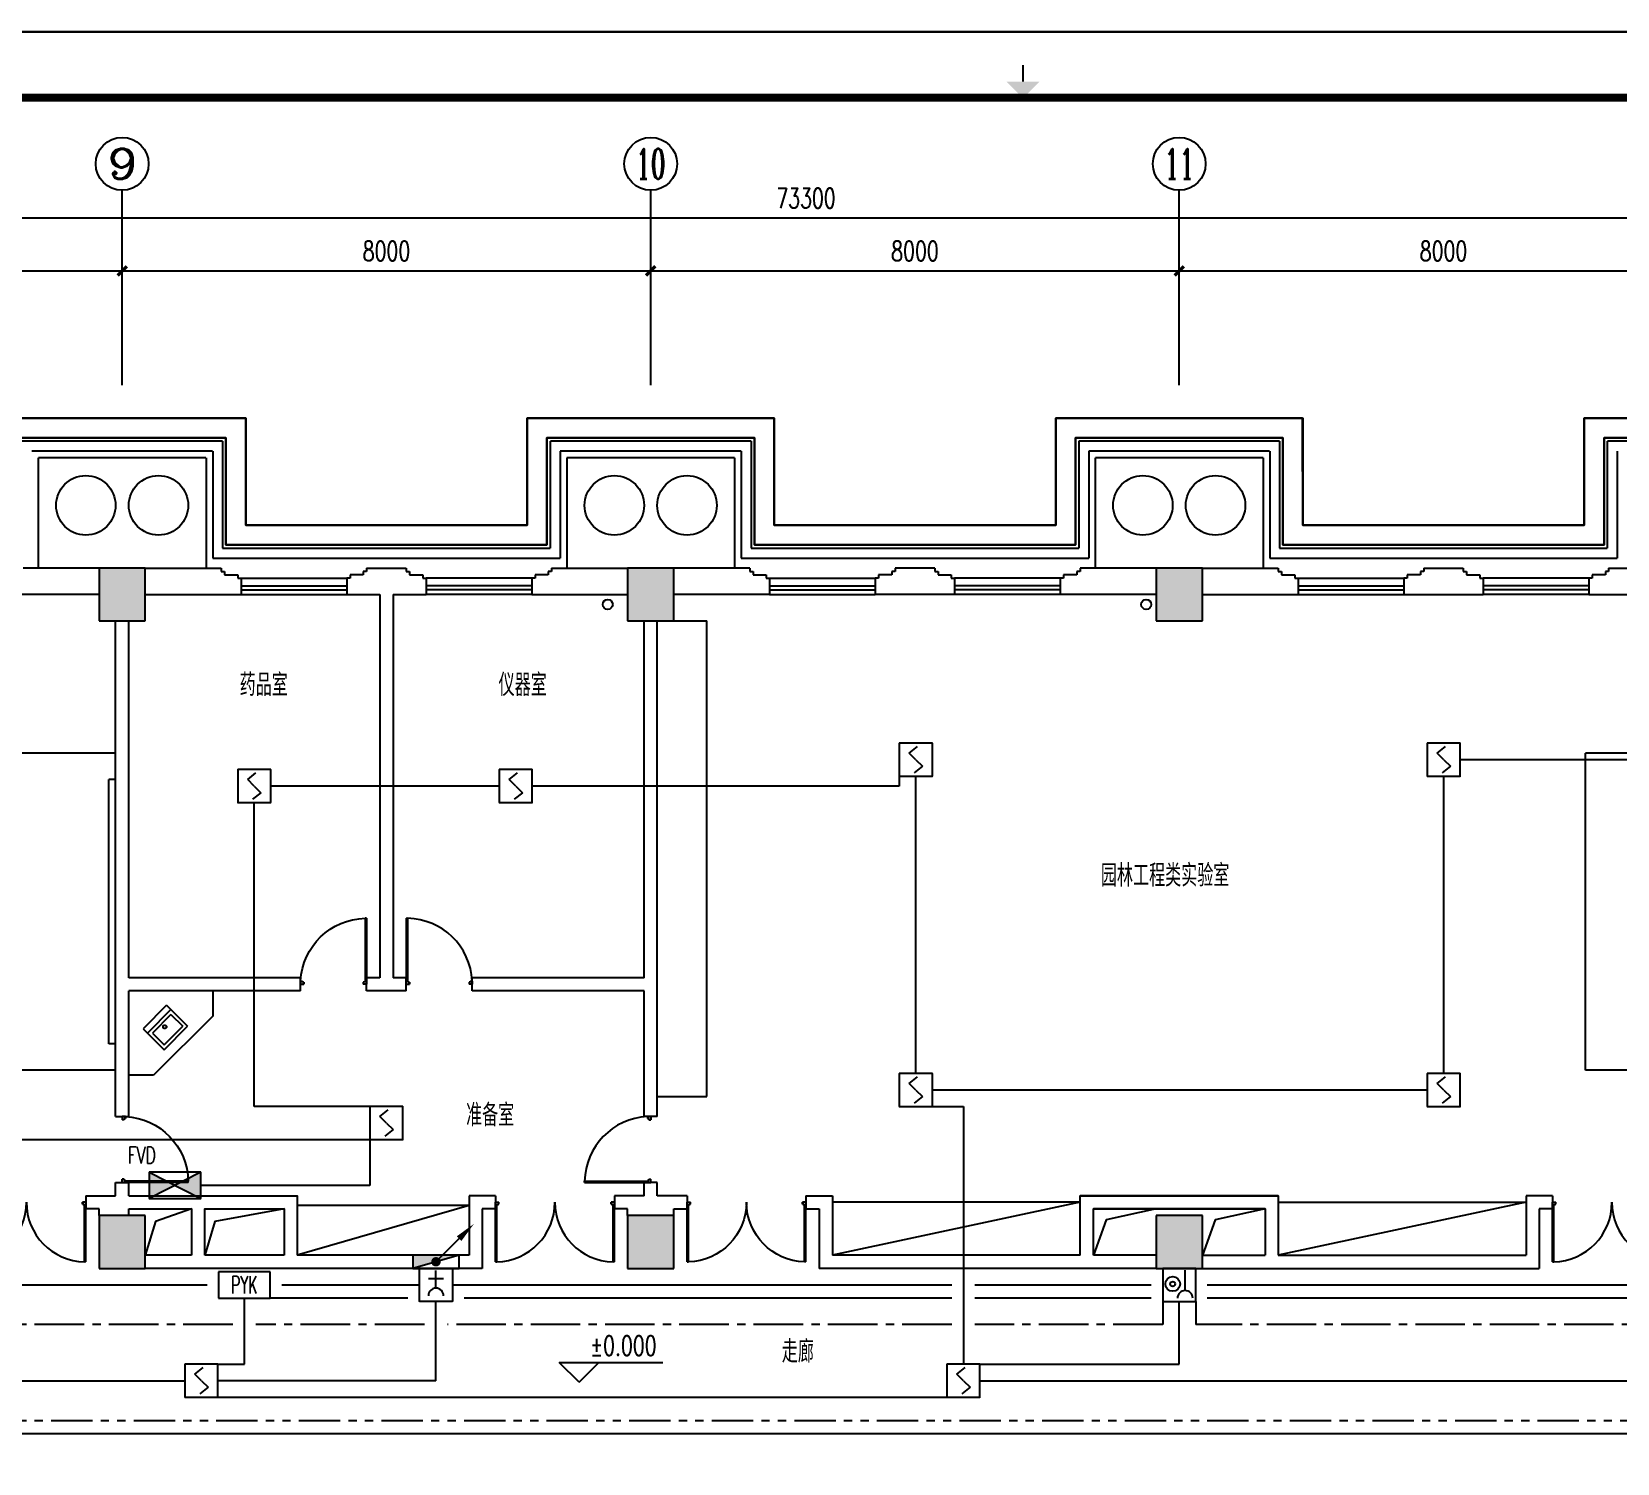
# Model space of a CAD drawing. Extents: x 190999 to 918899, y -200814 to 215286.
# Drawn here: x 235442 to 259442, y 134217 to 155886 of the extents above; entities that cross this region are included whole.
import ezdxf
from ezdxf.enums import TextEntityAlignment as Align

# ---------------------------------------------------------------- set-up
doc = ezdxf.new("R2010")
doc.units = 0
doc.header["$LTSCALE"] = 1000
doc.header["$MEASUREMENT"] = 0
doc.linetypes.add('CENTER2', pattern=[1.125, 0.75, -0.125, 0.125, -0.125])
doc.linetypes.add('PHANTOM2', pattern=[1.25, 0.625, -0.125, 0.125, -0.125, 0.125, -0.125])
doc.layers.get('Defpoints').update_dxf_attribs({"color": 1})
for name, color, linetype in [('00-EQUIP', 3, 'Continuous'), ('00-LWIRE', 4, 'Continuous'), ('00-WIRE-4', 6, 'Continuous'), ('A-墙线', 2, 'Continuous'), ('A-外包装修', 250, 'Continuous'), ('A-外窗', 145, 'Continuous'), ('A-家具', 250, 'Continuous'), ('A-门', 167, 'Continuous'), ('AXIS', 3, 'Continuous'), ('AXIS_TEXT', 7, 'Continuous'), ('COLUMN', 2, 'Continuous'), ('DIM_ELEV', 3, 'Continuous'), ('EQUIP_消火栓', 1, 'Continuous'), ('PUB_HATCH', 250, 'Continuous'), ('PUB_TEXT', 7, 'Continuous'), ('图框', 189, 'Continuous'), ('屋面排水', 4, 'Continuous'), ('房间名称', 7, 'Continuous'), ('暖通-风-说明', 3, 'Continuous'), ('洞口线', 165, 'Continuous'), ('雨水管', 151, 'Continuous')]:
    doc.layers.add(name, color=color, linetype=linetype)
doc.styles.add('_COMPLEX', font='COMPLEX.shx', dxfattribs={"width": 0.5})
doc.styles.add('_TCH_AXIS', font='COMPLEX', dxfattribs={"bigfont": 'GBCBIG'})
doc.styles.add('_TCH_DIM', font='SIMPLEX', dxfattribs={"bigfont": 'GBCBIG'})
doc.styles.add('COMPLEX', font='COMPLEX')
doc.styles.add('DIM_FONT', font='SIMPLEX', dxfattribs={"width": 0.7, "bigfont": 'GBCBIG'})
doc.styles.add('HZ-ZGBZ', font='romanc.shx', dxfattribs={"width": 0.65})
doc.styles.get("Standard").update_dxf_attribs({"font": 'simhei.ttf'})
doc.styles.add('XXK', font='romans.shx', dxfattribs={"width": 0.75, "bigfont": 'hzf.shx'})
doc.styles.add('zz-1', font='arial.ttf', dxfattribs={"width": 0.8})
doc.linetypes.add('4INE', pattern='A,1,-0.15,["4",XXK,S=0.3,R=0,X=-0.1,Y=-0.1],-0.25', length=1.4)
doc.linetypes.add('BIG-DLINE', pattern='A,1,-0.15,["D",XXK,S=0.2,R=0,X=-0.1,Y=-0.09],-0.2', length=1.35)
doc.linetypes.add('XLINE', pattern='A,1,-0.2,["X",XXK,S=0.2,R=0,X=-0.1,Y=-0.09],-0.15', length=1.35)
doc.dimstyles.new('DIMN', dxfattribs={"dimtxt": 300, "dimasz": 100, "dimexe": 250, "dimexo": 300, "dimgap": 150, "dimtad": 1, "dimdec": 0, "dimzin": 0, "dimdsep": 46, "dimtxsty": 'DIM_FONT', "dimblk": 'ARCHTICK', "dimcen": 0.09, "dimclrt": 7, "dimazin": 2, "dimtfac": 1, "dimtdec": 0, "dimtix": 1, "dimtmove": 2, "dimatfit": 3, "dimfxl": 0, "dimtolj": 1, "dimtzin": 0, "dimarcsym": 0})

# ---------------------------------------------------------------- blocks, each defined once
blk = doc.blocks.new('TJAD_TK_A0')
at = {"layer": '图框'}
blk.add_line((2162, 399.3), (973, 399.3), dxfattribs=at)
at = {"layer": '图框', "const_width": 0.3}
blk.add_lwpolyline([(1567.5, 391.74), (1567.5, 394.24)], dxfattribs=at)
at = {"layer": '图框', "const_width": 1.2}
blk.add_lwpolyline([(2152, -431.7), (2152, 389.3), (998, 389.3), (998, -431.7)], close=True, dxfattribs=at)
at = {"layer": '图框'}
blk.add_solid([(1565, 391.74), (1570, 391.74), (1567.5, 389.24)], dxfattribs=at)
blk = doc.blocks.new('TJAD_TK_A1')
at = {"layer": '图框'}
blk.add_line((500.38, 356.45), (1341.38, 356.45), dxfattribs=at)
blk = doc.blocks.new('m1000')
at = {"layer": 'A-墙线'}
for p, q in [((0, 0), (0, 200)), ((1000, 0), (1000, 200))]:
    blk.add_line(p, q, dxfattribs=at)
at = {"layer": 'A-门'}
for p, q in [((0, 1100), (0, 100)), ((0, 1100), (20, 1100)), ((20, 1100), (20, 150)), ((0, 150), (30, 150)), ((0, 100), (50, 100)), ((30, 150), (30, 130)), ((30, 130), (50, 130)), ((50, 130), (50, 100)), ((950, 130), (950, 100)), ((970, 130), (950, 130)), ((1000, 100), (950, 100)), ((970, 150), (970, 130)), ((1000, 150), (970, 150)), ((1000, 150), (1000, 100))]:
    blk.add_line(p, q, dxfattribs=at)
blk.add_arc((0, 100), 1000, 2.866, 88.854, dxfattribs=at)
blk = doc.blocks.new('m1800')
at = {"layer": 'A-墙线'}
for p, q in [((-900, -100), (-900, 100)), ((900, -100), (900, 100))]:
    blk.add_line(p, q, dxfattribs=at)
at = {"layer": 'A-门'}
for p, q in [((-900, 900), (-900, 0)), ((-900, 900), (-880, 900)), ((-880, 900), (-880, 50)), ((880, 900), (880, 50)), ((900, 900), (880, 900)), ((900, 900), (900, 0)), ((-900, 50), (-870, 50)), ((-900, 0), (-850, 0)), ((-870, 50), (-870, 30)), ((-870, 30), (-850, 30)), ((-850, 30), (-850, 0)), ((850, 30), (850, 0)), ((870, 30), (850, 30)), ((900, 0), (850, 0)), ((870, 50), (870, 30)), ((900, 50), (870, 50))]:
    blk.add_line(p, q, dxfattribs=at)
for centre, start, end in [((-900, 0), 0, 88.7267), ((900, 0), 91.2733, 180)]:
    blk.add_arc(centre, 900, start, end, dxfattribs=at)
blk = doc.blocks.new('$TwtSys$00000434')
for p, q in [((-0.5, 0.5), (-0.5, -0.5)), ((-0.5, -0.5), (0.5, 0.5)), ((0.5, 0.5), (-0.5, 0.5)), ((0.5, -0.5), (0.5, 0.5)), ((-0.5, -0.5), (0.5, -0.5))]:
    blk.add_line(p, q)
blk.add_solid([(0.5, -0.5), (0.5, 0.5), (-0.5, -0.5)])
blk = doc.blocks.new('_ArchTick')
at = {"const_width": 0.5}
blk.add_lwpolyline([(-0.7, -0.7), (0.7, 0.7)], dxfattribs=at)
blk = doc.blocks.new('*D206')
at = {"layer": 'AXIS', "color": 0, "lineweight": -2}
for p, q in [((228812, 150867), (228812, 152517)), ((236812, 150867), (236812, 152517)), ((228812, 152267), (236812, 152267))]:
    blk.add_line(p, q, dxfattribs=at)
at = {"layer": 'Defpoints', "color": 0}
for p in [(236812, 152267), (228812, 150567), (236812, 150567)]:
    blk.add_point(p, dxfattribs=at)
at = {"layer": 'AXIS', "color": 0, "lineweight": -2, "xscale": 100, "yscale": 100, "zscale": 100, "rotation": 180}
blk.add_blockref('_ArchTick', (228812, 152267), dxfattribs=at)
at = {"layer": 'AXIS', "color": 0, "lineweight": -2, "xscale": 100, "yscale": 100, "zscale": 100}
blk.add_blockref('_ArchTick', (236812, 152267), dxfattribs=at)
at = {"layer": 'AXIS', "color": 7, "insert": (232812, 152567), "char_height": 300, "attachment_point": 5, "style": 'DIM_FONT'}
blk.add_mtext('\\A1;8000', dxfattribs=at)
blk = doc.blocks.new('*D207')
at = {"layer": 'AXIS', "color": 0, "lineweight": -2}
for p, q in [((236812, 150867), (236812, 152517)), ((244812, 150867), (244812, 152517)), ((236812, 152267), (244812, 152267))]:
    blk.add_line(p, q, dxfattribs=at)
at = {"layer": 'Defpoints', "color": 0}
for p in [(244812, 152267), (236812, 150567), (244812, 150567)]:
    blk.add_point(p, dxfattribs=at)
at = {"layer": 'AXIS', "color": 0, "lineweight": -2, "xscale": 100, "yscale": 100, "zscale": 100, "rotation": 180}
blk.add_blockref('_ArchTick', (236812, 152267), dxfattribs=at)
at = {"layer": 'AXIS', "color": 0, "lineweight": -2, "xscale": 100, "yscale": 100, "zscale": 100}
blk.add_blockref('_ArchTick', (244812, 152267), dxfattribs=at)
at = {"layer": 'AXIS', "color": 7, "insert": (240812, 152567), "char_height": 300, "attachment_point": 5, "style": 'DIM_FONT'}
blk.add_mtext('\\A1;8000', dxfattribs=at)
blk = doc.blocks.new('*D208')
at = {"layer": 'AXIS', "color": 0, "lineweight": -2}
for p, q in [((244812, 150867), (244812, 152517)), ((252812, 150867), (252812, 152517)), ((244812, 152267), (252812, 152267))]:
    blk.add_line(p, q, dxfattribs=at)
at = {"layer": 'Defpoints', "color": 0}
for p in [(252812, 152267), (244812, 150567), (252812, 150567)]:
    blk.add_point(p, dxfattribs=at)
at = {"layer": 'AXIS', "color": 0, "lineweight": -2, "xscale": 100, "yscale": 100, "zscale": 100, "rotation": 180}
blk.add_blockref('_ArchTick', (244812, 152267), dxfattribs=at)
at = {"layer": 'AXIS', "color": 0, "lineweight": -2, "xscale": 100, "yscale": 100, "zscale": 100}
blk.add_blockref('_ArchTick', (252812, 152267), dxfattribs=at)
at = {"layer": 'AXIS', "color": 7, "insert": (248812, 152567), "char_height": 300, "attachment_point": 5, "style": 'DIM_FONT'}
blk.add_mtext('\\A1;8000', dxfattribs=at)
blk = doc.blocks.new('*D209')
at = {"layer": 'AXIS', "color": 0, "lineweight": -2}
for p, q in [((252812, 150867), (252812, 152517)), ((260812, 150867), (260812, 152517)), ((252812, 152267), (260812, 152267))]:
    blk.add_line(p, q, dxfattribs=at)
at = {"layer": 'Defpoints', "color": 0}
for p in [(260812, 152267), (252812, 150567), (260812, 150567)]:
    blk.add_point(p, dxfattribs=at)
at = {"layer": 'AXIS', "color": 0, "lineweight": -2, "xscale": 100, "yscale": 100, "zscale": 100, "rotation": 180}
blk.add_blockref('_ArchTick', (252812, 152267), dxfattribs=at)
at = {"layer": 'AXIS', "color": 0, "lineweight": -2, "xscale": 100, "yscale": 100, "zscale": 100}
blk.add_blockref('_ArchTick', (260812, 152267), dxfattribs=at)
at = {"layer": 'AXIS', "color": 7, "insert": (256812, 152567), "char_height": 300, "attachment_point": 5, "style": 'DIM_FONT'}
blk.add_mtext('\\A1;8000', dxfattribs=at)
blk = doc.blocks.new('*D214')
at = {"layer": 'AXIS', "color": 0, "lineweight": -2}
for p, q in [((210512, 150867), (210512, 153317)), ((283812, 150867), (283812, 153317)), ((210512, 153067), (283812, 153067))]:
    blk.add_line(p, q, dxfattribs=at)
at = {"layer": 'Defpoints', "color": 0}
for p in [(283812, 153067), (210512, 150567), (283812, 150567)]:
    blk.add_point(p, dxfattribs=at)
at = {"layer": 'AXIS', "color": 0, "lineweight": -2, "xscale": 100, "yscale": 100, "zscale": 100, "rotation": 180}
blk.add_blockref('_ArchTick', (210512, 153067), dxfattribs=at)
at = {"layer": 'AXIS', "color": 0, "lineweight": -2, "xscale": 100, "yscale": 100, "zscale": 100}
blk.add_blockref('_ArchTick', (283812, 153067), dxfattribs=at)
at = {"layer": 'AXIS', "color": 7, "insert": (247162, 153367), "char_height": 300, "attachment_point": 5, "style": 'DIM_FONT'}
blk.add_mtext('\\A1;73300', dxfattribs=at)
blk = doc.blocks.new('_AXISO')
blk.add_circle((0, 0), 0.5)
at = {"layer": 'AXIS_TEXT', "style": 'COMPLEX', "width": 1.041667}
blk.add_attdef('A', text='', height=0.56, dxfattribs=at).set_placement((-0.25, -0.28), (0.25, -0.28), align=Align.FIT)
blk = doc.blocks.new('$plan$00001609')
at = {"linetype": 'Continuous'}
for p, q in [((0, -251), (0, 251)), ((0, 251), (450, 251)), ((93, -251), (93, 251)), ((450, 251), (450, -251)), ((146, -199), (146, 199)), ((146, 199), (397, 199)), ((397, 199), (397, -199)), ((146, -199), (397, -199)), ((0, -251), (450, -251))]:
    blk.add_line(p, q, dxfattribs=at)
blk.add_line((238, 2), (238, 0))
blk.add_arc((212, 0), 26, 4.716, 0, dxfattribs=at)
at = {"style": 'zz-1'}
for tag in ['YSIZE', 'XSIZE']:
    blk.add_attdef(tag, (0, 0), '', height=0.5, dxfattribs=at)
blk = doc.blocks.new('_LINKPT1')
at = {"color": 0}
blk.add_line((0, 0), (0, 0), dxfattribs=at)
blk = doc.blocks.new('J62IR8YJ')
for p, q in [((-0.5, 1), (0.5, 1)), ((-0.5, 0), (-0.5, 1)), ((0.5, 1), (0.5, 0)), ((0, 0.598), (0, 0.06)), ((0.5, 0), (-0.5, 0)), ((-0.231, 0.312), (0.231, 0.312))]:
    blk.add_line(p, q)
at = {"const_width": 0.04, "flags": 128}
blk.add_lwpolyline([(-0.5, 0), (-0.5, 1), (0.5, 1), (0.5, 0)], close=True, dxfattribs=at)
blk.add_arc((0, 0.829), 0.231, 180, 0)
at = {"xscale": 0.002, "yscale": 0.00200000000000955, "zscale": 0.002}
for p in [(0, 1), (-0.5, 0.5), (0.5, 0.5), (0, 0)]:
    blk.add_blockref('_LINKPT1', p, dxfattribs=at)
at = {"flags": 9}
blk.add_attdef('A', (0, 0), '', height=0.00002, dxfattribs=at)
blk = doc.blocks.new('3S1KCGW2')
for p, q in [((0.5, 0.5), (-0.5, 0.5)), ((-0.5, 0.5), (-0.5, -0.5)), ((0.5, -0.5), (0.5, 0.5)), ((-0.2, 0.2), (0.05, 0.4)), ((0, 0), (-0.2, 0.2)), ((0, 0), (0.2, -0.2)), ((0.2, -0.2), (-0.05, -0.4)), ((-0.5, -0.5), (0.5, -0.5))]:
    blk.add_line(p, q)
at = {"const_width": 0.04, "flags": 128}
blk.add_lwpolyline([(-0.5, -0.5), (-0.5, 0.5), (0.5, 0.5), (0.5, -0.5)], close=True, dxfattribs=at)
at = {"xscale": 0.002, "yscale": 0.002, "zscale": 0.002}
for p in [(0, 0.5), (-0.5, 0), (0.5, 0), (0, -0.5)]:
    blk.add_blockref('_LINKPT1', p, dxfattribs=at)
at = {"flags": 9}
blk.add_attdef('A', (0, 0), '', height=0.00002, dxfattribs=at)
blk = doc.blocks.new('3T1W6ZCM')
for p, q in [((0.5, 0.5), (-0.5, 0.5)), ((-0.5, 0.5), (-0.5, -0.5)), ((0.5, -0.5), (0.5, 0.5)), ((-0.178, 0.172), (-0.178, -0.443)), ((-0.5, -0.5), (0.5, -0.5))]:
    blk.add_line(p, q)
at = {"const_width": 0.04}
blk.add_lwpolyline([(-0.5, 0.5), (-0.5, -0.5), (0.5, -0.5), (0.5, 0.5)], close=True, dxfattribs=at)
for radius in [0.222, 0.074]:
    blk.add_circle((0.197, -0.03), radius)
blk.add_arc((-0.178, 0.403), 0.231, 180, 0)
at = {"xscale": 0.002, "yscale": 0.002, "zscale": 0.002}
for p in [(0, 0.5), (-0.5, 0), (0.5, 0), (0, -0.5)]:
    blk.add_blockref('_LINKPT1', p, dxfattribs=at)
at = {"flags": 9}
blk.add_attdef('A', (0, 0), '', height=0.00002, dxfattribs=at)
blk = doc.blocks.new('6A2DRK5Q')
for p, q in [((0.78, 0.4), (-0.78, 0.4)), ((-0.78, 0.4), (-0.78, -0.4)), ((0.78, -0.4), (0.78, 0.4)), ((-0.78, -0.4), (0.78, -0.4))]:
    blk.add_line(p, q)
at = {"xscale": 0.002, "yscale": 0.002, "zscale": 0.002}
for p in [(-0.78, 0), (0, 0.4), (0.78, 0), (0, -0.4)]:
    blk.add_blockref('_LINKPT1', p, dxfattribs=at)
at = {"style": '_COMPLEX', "width": 0.6, "flags": 8}
blk.add_attdef('$TEXT$', text='', height=0.52, dxfattribs=at).set_placement((0, 0), align=Align.MIDDLE_CENTER)
at = {"flags": 9}
blk.add_attdef('A', (0, 0), '', height=0.00002, dxfattribs=at)
blk = doc.blocks.new('6H2KALM6')
for p, q in [((-0.78, 0.4), (0.78, -0.4)), ((0.78, 0.4), (-0.78, -0.4)), ((0.78, 0.4), (-0.78, 0.4)), ((-0.78, 0.4), (-0.78, -0.4)), ((0.78, -0.4), (0.78, 0.4)), ((-0.78, -0.4), (0.78, -0.4))]:
    blk.add_line(p, q)
at = {"const_width": 0.04}
blk.add_lwpolyline([(-0.78, 0.4), (-0.78, -0.4), (0.78, -0.4), (0.78, 0.4)], close=True, dxfattribs=at)
for points in [[(-0.78, 0.4), (0, 0), (-0.78, -0.4)], [(0.78, 0.4), (0, 0), (0.78, -0.4)]]:
    blk.add_solid(points)
at = {"xscale": 0.002, "yscale": 0.002, "zscale": 0.002}
for p in [(-0.78, 0), (0, 0.4), (0.78, 0), (0, -0.4)]:
    blk.add_blockref('_LINKPT1', p, dxfattribs=at)
at = {"flags": 9}
blk.add_attdef('A', (0, 0), '', height=0.00002, dxfattribs=at)
blk = doc.blocks.new('_WRLD1L')
for p, q in [((0.7, 0.7), (0, 0)), ((0.104, 0.104), (0.104, 0.104)), ((-0.104, -0.104), (-0.104, -0.104))]:
    blk.add_line(p, q)
at = {"const_width": 0.142}
blk.add_lwpolyline([(-0.071, 0, 1), (0.071, 0, 1)], format="xyb", close=True, dxfattribs=at)
blk.add_solid([(0.63, 0.77), (0.77, 0.63), (1.15, 1.15)])
at = {"width": 0.8, "flags": 9}
blk.add_attdef('A', (0, 0), '', height=0.00002, dxfattribs=at)

msp = doc.modelspace()

# ---------------------------------------------------------------- hatches: boundary and pattern name
at = {"layer": 'PUB_HATCH'}
for points in [[(237161.6, 147767.4), (236461.6, 147767.4), (236461.6, 146967.4), (237161.6, 146967.4)], [(245161.6, 147767.4), (244461.6, 147767.4), (244461.6, 146967.4), (245161.6, 146967.4)], [(253161.6, 147767.4), (252461.6, 147767.4), (252461.6, 146967.4), (253161.6, 146967.4)], [(237161.6, 137967.4), (236461.6, 137967.4), (236461.6, 137167.4), (237161.6, 137167.4)], [(245161.6, 137967.4), (244461.6, 137967.4), (244461.6, 137167.4), (245161.6, 137167.4)], [(253161.6, 137967.4), (252461.6, 137967.4), (252461.6, 137167.4), (253161.6, 137167.4)]]:
    msp.add_hatch(color=256, dxfattribs=at).paths.add_polyline_path(points)

# ---------------------------------------------------------------- linework, layer by layer
at = {"layer": '00-WIRE-4'}
for p, q in [((264603.5, 144867.4), (257066.5, 144867.4)), ((248574.7, 144617.4), (248574.7, 144467.4)), ((248824.7, 140117.4), (248824.7, 144617.4)), ((256816.5, 140117.4), (256816.5, 144617.4)), ((242519.2, 144467.4), (239061.6, 144467.4)), ((248574.7, 144467.4), (243019.2, 144467.4)), ((238811.6, 139617.4), (238811.6, 144217.4)), ((256566.5, 139867.4), (249074.7, 139867.4)), ((240561.6, 139617.4), (238811.6, 139617.4)), ((249074.7, 139617.4), (249545, 139617.4)), ((249545, 139617.4), (249545, 135717.4)), ((232761.6, 139118.6), (240561.6, 139118.6)), ((240561.6, 139117.4), (240561.6, 138423.3)), ((240561.6, 138423.3), (238001.6, 138423.3)), ((238661.6, 135717.4), (238661.6, 136717.4)), ((241561.3, 135467.4), (241561.3, 136667.4)), ((252811.6, 135717.4), (252811.6, 136667.4)), ((238261.6, 135717.4), (238661.6, 135717.4)), ((249795, 135717.4), (252811.6, 135717.4)), ((226728.3, 135467.4), (237761.6, 135467.4)), ((241561.3, 135467.4), (238261.6, 135467.4)), ((249795, 135467.4), (260828.3, 135467.4)), ((238261.6, 135217.4), (249295, 135217.4))]:
    msp.add_line(p, q, dxfattribs=at)
at = {"layer": '00-WIRE-4', "linetype": 'XLINE'}
for p, q in [((224311.6, 136917.4), (238096.6, 136917.4)), ((239226.6, 136917.4), (241311.3, 136917.4)), ((241811.3, 136917.4), (249370, 136917.4)), ((249720, 136917.4), (252386.6, 136917.4)), ((253236.6, 136917.4), (263811.9, 136917.4))]:
    msp.add_line(p, q, dxfattribs=at)
at = {"layer": '00-WIRE-4', "linetype": '4INE'}
for p, q in [((241136.3, 136717.4), (239051.6, 136717.4)), ((249370, 136717.4), (241986.3, 136717.4)), ((252386.6, 136717.4), (249720, 136717.4)), ((263636.9, 136717.4), (253236.6, 136717.4))]:
    msp.add_line(p, q, dxfattribs=at)
at = {"layer": '00-WIRE-4', "linetype": 'CENTER2'}
for p, q in [((252561.6, 136667.4), (252561.6, 136317.4)), ((253061.6, 136667.4), (253061.6, 136317.4)), ((238486.6, 136317.4), (224486.6, 136317.4)), ((241386.3, 136317.4), (238836.6, 136317.4)), ((249370, 136317.4), (241736.3, 136317.4)), ((252561.6, 136317.4), (249720, 136317.4)), ((263886.9, 136317.4), (253061.6, 136317.4))]:
    msp.add_line(p, q, dxfattribs=at)
at = {"layer": '00-WIRE-4', "linetype": 'PHANTOM2'}
msp.add_line((224486.6, 134867.4), (272436.6, 134867.4), dxfattribs=at)
at = {"layer": '00-WIRE-4', "linetype": 'BIG-DLINE'}
msp.add_line((224486.6, 134667.4), (272436.6, 134667.4), dxfattribs=at)
at = {"layer": 'A-墙线'}
for p, q in [((236461.6, 147767.4), (235311.6, 147767.4)), ((237161.6, 147767.4), (238311.6, 147767.4)), ((238311.6, 147767.4), (238311.6, 147717.4)), ((238311.6, 147717.4), (238361.6, 147717.4)), ((238361.6, 147717.4), (238361.6, 147667.4)), ((238361.6, 147667.4), (238561.6, 147667.4)), ((238561.6, 147667.4), (238561.6, 147617.4)), ((238561.6, 147617.4), (238611.6, 147617.4)), ((238611.6, 147617.4), (238611.6, 147367.4)), ((240261.6, 147617.4), (240211.6, 147617.4)), ((240211.6, 147617.4), (240211.6, 147367.4)), ((240261.6, 147667.4), (240261.6, 147617.4)), ((240461.6, 147667.4), (240261.6, 147667.4)), ((240461.6, 147717.4), (240461.6, 147667.4)), ((240511.6, 147717.4), (240461.6, 147717.4)), ((240511.6, 147767.4), (241111.6, 147767.4)), ((240511.6, 147767.4), (240511.6, 147717.4)), ((241111.6, 147767.4), (241111.6, 147717.4)), ((241111.6, 147717.4), (241161.6, 147717.4)), ((241161.6, 147717.4), (241161.6, 147667.4)), ((241161.6, 147667.4), (241361.6, 147667.4)), ((241361.6, 147667.4), (241361.6, 147617.4)), ((241361.6, 147617.4), (241411.6, 147617.4)), ((241411.6, 147617.4), (241411.6, 147367.4)), ((243061.6, 147617.4), (243011.6, 147617.4)), ((243011.6, 147617.4), (243011.6, 147367.4)), ((243061.6, 147667.4), (243061.6, 147617.4)), ((243261.6, 147667.4), (243061.6, 147667.4)), ((243261.6, 147717.4), (243261.6, 147667.4)), ((243311.6, 147717.4), (243261.6, 147717.4)), ((243311.6, 147767.4), (244461.6, 147767.4)), ((243311.6, 147767.4), (243311.6, 147717.4)), ((246311.6, 147767.4), (245161.6, 147767.4)), ((246311.6, 147767.4), (246311.6, 147717.4)), ((246311.6, 147717.4), (246361.6, 147717.4)), ((246361.6, 147717.4), (246361.6, 147667.4)), ((246361.6, 147667.4), (246561.6, 147667.4)), ((246561.6, 147667.4), (246561.6, 147617.4)), ((246561.6, 147617.4), (246611.6, 147617.4)), ((246611.6, 147617.4), (246611.6, 147367.4)), ((248261.6, 147617.4), (248211.6, 147617.4)), ((248211.6, 147617.4), (248211.6, 147367.4)), ((248261.6, 147667.4), (248261.6, 147617.4)), ((248461.6, 147667.4), (248261.6, 147667.4)), ((248461.6, 147717.4), (248461.6, 147667.4)), ((248511.6, 147717.4), (248461.6, 147717.4)), ((249111.6, 147767.4), (248511.6, 147767.4)), ((248511.6, 147767.4), (248511.6, 147717.4)), ((249111.6, 147767.4), (249111.6, 147717.4)), ((249111.6, 147717.4), (249161.6, 147717.4)), ((249161.6, 147717.4), (249161.6, 147667.4)), ((249161.6, 147667.4), (249361.6, 147667.4)), ((249361.6, 147667.4), (249361.6, 147617.4)), ((249361.6, 147617.4), (249411.6, 147617.4)), ((249411.6, 147617.4), (249411.6, 147367.4)), ((251061.6, 147617.4), (251011.6, 147617.4)), ((251011.6, 147617.4), (251011.6, 147367.4)), ((251061.6, 147667.4), (251061.6, 147617.4)), ((251261.6, 147667.4), (251061.6, 147667.4)), ((251261.6, 147717.4), (251261.6, 147667.4)), ((251311.6, 147717.4), (251261.6, 147717.4)), ((252461.6, 147767.4), (251311.6, 147767.4)), ((251311.6, 147767.4), (251311.6, 147717.4)), ((253161.6, 147767.4), (254311.6, 147767.4)), ((254311.6, 147767.4), (254311.6, 147717.4)), ((254311.6, 147717.4), (254361.6, 147717.4)), ((254361.6, 147717.4), (254361.6, 147667.4)), ((254361.6, 147667.4), (254561.6, 147667.4)), ((254561.6, 147667.4), (254561.6, 147617.4)), ((254561.6, 147617.4), (254611.6, 147617.4)), ((254611.6, 147617.4), (254611.6, 147367.4)), ((256261.6, 147617.4), (256211.6, 147617.4)), ((256211.6, 147617.4), (256211.6, 147367.4)), ((256261.6, 147667.4), (256261.6, 147617.4)), ((256461.6, 147667.4), (256261.6, 147667.4)), ((256461.6, 147717.4), (256461.6, 147667.4)), ((256511.6, 147717.4), (256461.6, 147717.4)), ((256511.6, 147767.4), (257111.6, 147767.4)), ((256511.6, 147767.4), (256511.6, 147717.4)), ((257111.6, 147767.4), (257111.6, 147717.4)), ((257111.6, 147717.4), (257161.6, 147717.4)), ((257161.6, 147717.4), (257161.6, 147667.4)), ((257161.6, 147667.4), (257361.6, 147667.4)), ((257361.6, 147667.4), (257361.6, 147617.4)), ((257361.6, 147617.4), (257411.6, 147617.4)), ((257411.6, 147617.4), (257411.6, 147367.4)), ((259061.6, 147617.4), (259011.6, 147617.4)), ((259011.6, 147617.4), (259011.6, 147367.4)), ((259061.6, 147667.4), (259061.6, 147617.4)), ((259261.6, 147667.4), (259061.6, 147667.4)), ((259261.6, 147717.4), (259261.6, 147667.4)), ((259311.6, 147717.4), (259261.6, 147717.4)), ((259311.6, 147767.4), (260461.6, 147767.4)), ((259311.6, 147767.4), (259311.6, 147717.4)), ((236461.6, 147367.4), (235011.6, 147367.4)), ((237161.6, 147367.4), (238611.6, 147367.4)), ((240211.6, 147367.4), (240711.6, 147367.4)), ((240711.6, 147367.4), (240711.6, 141567.4)), ((240911.6, 147367.4), (240911.6, 141567.4)), ((240911.6, 147367.4), (241411.6, 147367.4)), ((243011.6, 147367.4), (244461.6, 147367.4)), ((246611.6, 147367.4), (245161.6, 147367.4)), ((249411.6, 147367.4), (248211.6, 147367.4)), ((252461.6, 147367.4), (251011.6, 147367.4)), ((253161.6, 147367.4), (254611.6, 147367.4)), ((256211.6, 147367.4), (257411.6, 147367.4)), ((259011.6, 147367.4), (260461.6, 147367.4)), ((236711.6, 139467.4), (236711.6, 146967.4)), ((236911.6, 141567.4), (236911.6, 146967.4)), ((244711.6, 141567.4), (244711.6, 146967.4)), ((244911.6, 139467.4), (244911.6, 146967.4)), ((239511.6, 141567.4), (236911.6, 141567.4)), ((239511.6, 141367.4), (236911.6, 141367.4)), ((236911.6, 139467.4), (236911.6, 141367.4)), ((240711.6, 141567.4), (240511.6, 141567.4)), ((241111.6, 141367.4), (240511.6, 141367.4)), ((241111.6, 141567.4), (240911.6, 141567.4)), ((244711.6, 141567.4), (242111.6, 141567.4)), ((244711.6, 141367.4), (242111.6, 141367.4)), ((244711.6, 139467.4), (244711.6, 141367.4)), ((236261.6, 138267.4), (236711.6, 138267.4)), ((236711.6, 138267.4), (236711.6, 138467.4)), ((236911.6, 138267.4), (236911.6, 138467.4)), ((242461.6, 138267.4), (242061.6, 138267.4)), ((242061.6, 138267.4), (242061.6, 137367.4)), ((244711.6, 138267.4), (244261.6, 138267.4)), ((244711.6, 138267.4), (244711.6, 138467.4)), ((244911.6, 138267.4), (244911.6, 138467.4)), ((245361.6, 138267.4), (244911.6, 138267.4)), ((247161.6, 138267.4), (247561.6, 138267.4)), ((247561.6, 138267.4), (247561.6, 137367.4)), ((254311.6, 138267.4), (251311.6, 138267.4)), ((258461.6, 138267.4), (258061.6, 138267.4)), ((258061.6, 138267.4), (258061.6, 137367.4)), ((236461.6, 138067.4), (236261.6, 138067.4)), ((236461.6, 137967.4), (236461.6, 138067.4)), ((236911.6, 137967.4), (236911.6, 138067.4)), ((242461.6, 138067.4), (242261.6, 138067.4)), ((242261.6, 138067.4), (242261.6, 137167.4)), ((244461.6, 138067.4), (244261.6, 138067.4)), ((244461.6, 137967.4), (244461.6, 138067.4)), ((245161.6, 138067.4), (245361.6, 138067.4)), ((245161.6, 137967.4), (245161.6, 138067.4)), ((247161.6, 138067.4), (247361.6, 138067.4)), ((247361.6, 138067.4), (247361.6, 137167.4)), ((254111.6, 138067.4), (251511.6, 138067.4)), ((258461.6, 138067.4), (258261.6, 138067.4)), ((258261.6, 138067.4), (258261.6, 137167.4)), ((237861.6, 137367.4), (237161.6, 137367.4)), ((239261.6, 137367.4), (238061.5, 137367.4)), ((242061.6, 137367.4), (239461.6, 137367.4)), ((251311.6, 137367.4), (247561.6, 137367.4)), ((252461.6, 137367.4), (251511.6, 137367.4)), ((253161.6, 137367.4), (254111.6, 137367.4)), ((254311.6, 137367.4), (258061.6, 137367.4)), ((242261.6, 137167.4), (237161.6, 137167.4)), ((252461.6, 137167.4), (247361.6, 137167.4)), ((253161.6, 137167.4), (258261.6, 137167.4))]:
    msp.add_line(p, q, dxfattribs=at)
for points in [[(236911.6, 138267.4), (239461.6, 138267.4), (239461.6, 137367.4)], [(251311.6, 137367.4), (251311.6, 138267.4), (254311.6, 138267.4), (254311.6, 137367.4)], [(236911.6, 138067.4), (237861.6, 138067.4), (237861.6, 137367.4)], [(238061.6, 137367.4), (238061.6, 138067.4), (239261.6, 138067.4), (239261.6, 137367.4)], [(251511.6, 137367.4), (251511.6, 138067.4), (254111.6, 138067.4), (254111.6, 137367.4)]]:
    msp.add_lwpolyline(points, dxfattribs=at)
at = {"layer": 'A-外包装修'}
for p, q in [((238380.2, 149737.4), (235243, 149737.4)), ((238330.2, 149687.4), (235293, 149687.4)), ((238180.2, 149537.4), (235443, 149537.4)), ((238181.6, 149537.4), (238181.6, 147917.4)), ((238331.6, 149687.4), (238331.6, 148067.4)), ((238381.6, 148117.4), (238381.6, 149737.4)), ((243241.6, 148117.4), (243241.6, 149737.4)), ((246380.2, 149737.4), (243243, 149737.4)), ((243291.6, 149687.4), (243291.6, 148067.4)), ((246330.2, 149687.4), (243293, 149687.4)), ((243441.6, 149537.4), (243441.6, 147917.4)), ((246180.2, 149537.4), (243443, 149537.4)), ((246181.6, 149537.4), (246181.6, 147917.4)), ((246331.6, 149687.4), (246331.6, 148067.4)), ((246381.6, 148117.4), (246381.6, 149737.4)), ((251241.6, 148117.4), (251241.6, 149737.4)), ((254380.2, 149737.4), (251243, 149737.4)), ((251291.6, 149687.4), (251291.6, 148067.4)), ((254330.2, 149687.4), (251293, 149687.4)), ((251441.6, 149537.4), (251441.6, 147917.4)), ((254180.2, 149537.4), (251443, 149537.4)), ((254181.6, 149537.4), (254181.6, 147917.4)), ((254331.6, 149687.4), (254331.6, 148067.4)), ((254381.6, 148117.4), (254381.6, 149737.4)), ((259241.6, 148117.4), (259241.6, 149737.4)), ((262380.2, 149737.4), (259243, 149737.4)), ((259291.6, 149687.4), (259291.6, 148067.4)), ((262330.2, 149687.4), (259293, 149687.4)), ((259441.6, 149537.4), (259441.6, 147917.4)), ((235541.6, 149437.4), (235541.6, 147767.4)), ((238080.2, 149437.4), (235543, 149437.4)), ((238081.6, 149437.4), (238081.6, 147767.4)), ((243541.6, 149437.4), (243541.6, 147767.4)), ((246080.2, 149437.4), (243543, 149437.4)), ((246081.6, 149437.4), (246081.6, 147767.4)), ((251541.6, 149437.4), (251541.6, 147767.4)), ((254080.2, 149437.4), (251543, 149437.4)), ((254081.6, 149437.4), (254081.6, 147767.4)), ((238381.6, 148117.4), (243241.6, 148117.4)), ((246381.6, 148117.4), (251241.6, 148117.4)), ((254381.6, 148117.4), (259241.6, 148117.4)), ((238181.6, 147917.4), (243441.6, 147917.4)), ((238331.6, 148067.4), (243291.6, 148067.4)), ((246181.6, 147917.4), (251441.6, 147917.4)), ((246331.6, 148067.4), (251291.6, 148067.4)), ((254181.6, 147917.4), (259441.6, 147917.4)), ((254331.6, 148067.4), (259291.6, 148067.4))]:
    msp.add_line(p, q, dxfattribs=at)
for centre in [(236261.6, 148717.4), (237361.6, 148717.4), (244261.6, 148717.4), (245361.6, 148717.4), (252261.6, 148717.4), (253361.6, 148717.4)]:
    msp.add_circle(centre, 450, dxfattribs=at)
at = {"layer": 'A-外窗'}
for p, q in [((238611.6, 147617.4), (240211.6, 147617.4)), ((243011.6, 147617.4), (241411.6, 147617.4)), ((246611.6, 147617.4), (248211.6, 147617.4)), ((251011.6, 147617.4), (249411.6, 147617.4)), ((254611.6, 147617.4), (256211.6, 147617.4)), ((259011.6, 147617.4), (257411.6, 147617.4)), ((238611.6, 147497.4), (240211.6, 147497.4)), ((238611.6, 147437.4), (240211.6, 147437.4)), ((238611.6, 147367.4), (240211.6, 147367.4)), ((243011.6, 147497.4), (241411.6, 147497.4)), ((243011.6, 147437.4), (241411.6, 147437.4)), ((243011.6, 147367.4), (241411.6, 147367.4)), ((246611.6, 147497.4), (248211.6, 147497.4)), ((246611.6, 147437.4), (248211.6, 147437.4)), ((246611.6, 147367.4), (248211.6, 147367.4)), ((251011.6, 147497.4), (249411.6, 147497.4)), ((251011.6, 147437.4), (249411.6, 147437.4)), ((251011.6, 147367.4), (249411.6, 147367.4)), ((254611.6, 147497.4), (256211.6, 147497.4)), ((254611.6, 147437.4), (256211.6, 147437.4)), ((254611.6, 147367.4), (256211.6, 147367.4)), ((259011.6, 147497.4), (257411.6, 147497.4)), ((259011.6, 147437.4), (257411.6, 147437.4)), ((259011.6, 147367.4), (257411.6, 147367.4))]:
    msp.add_line(p, q, dxfattribs=at)
at = {"layer": 'A-家具'}
for p, q in [((245161.6, 146967.4), (245661.6, 146967.4)), ((245661.6, 139767.4), (245661.6, 146967.4)), ((236711.6, 144967.4), (234961.6, 144967.4)), ((258961.6, 140167.4), (258961.6, 144967.4)), ((260711.6, 144967.4), (258961.6, 144967.4)), ((236611.6, 140567.4), (236611.6, 144567.4)), ((236711.6, 144567.4), (236611.6, 144567.4)), ((238186.6, 140992.4), (238186.6, 141367.4)), ((238186.6, 140992.4), (237286.6, 140092.4)), ((236711.6, 140567.4), (236611.6, 140567.4)), ((236711.6, 140167.4), (234961.6, 140167.4)), ((260711.6, 140167.4), (258961.6, 140167.4)), ((237286.6, 140092.4), (236911.6, 140092.4)), ((244911.6, 139767.4), (245661.6, 139767.4)), ((242061.6, 138117.4), (239461.6, 138117.4)), ((242061.6, 138117.4), (239461.6, 137367.4)), ((251311.6, 138167.4), (247561.6, 138167.4)), ((251311.6, 138167.4), (247561.6, 137367.4)), ((254311.6, 138167.4), (258061.6, 138167.4)), ((258061.6, 138167.4), (254311.6, 137367.4))]:
    msp.add_line(p, q, dxfattribs=at)
at = {"layer": 'AXIS'}
for p, q in [((236811.6, 150537.4), (236811.6, 153486.5)), ((244811.6, 150537.4), (244811.6, 153486.5)), ((252811.6, 150537.4), (252811.6, 153486.5))]:
    msp.add_line(p, q, dxfattribs=at)
at = {"layer": 'COLUMN'}
for p, q in [((237161.6, 147767.4), (236461.6, 147767.4)), ((236461.6, 147767.4), (236461.6, 146967.4)), ((237161.6, 146967.4), (237161.6, 147767.4)), ((245161.6, 147767.4), (244461.6, 147767.4)), ((244461.6, 147767.4), (244461.6, 146967.4)), ((245161.6, 146967.4), (245161.6, 147767.4)), ((253161.6, 147767.4), (252461.6, 147767.4)), ((252461.6, 147767.4), (252461.6, 146967.4)), ((253161.6, 146967.4), (253161.6, 147767.4)), ((236461.6, 146967.4), (237161.6, 146967.4)), ((244461.6, 146967.4), (245161.6, 146967.4)), ((252461.6, 146967.4), (253161.6, 146967.4)), ((237161.6, 137967.4), (236461.6, 137967.4)), ((236461.6, 137967.4), (236461.6, 137167.4)), ((237161.6, 137167.4), (237161.6, 137967.4)), ((245161.6, 137967.4), (244461.6, 137967.4)), ((244461.6, 137967.4), (244461.6, 137167.4)), ((245161.6, 137167.4), (245161.6, 137967.4)), ((253161.6, 137967.4), (252461.6, 137967.4)), ((252461.6, 137967.4), (252461.6, 137167.4)), ((253161.6, 137167.4), (253161.6, 137967.4)), ((236461.6, 137167.4), (237161.6, 137167.4)), ((244461.6, 137167.4), (245161.6, 137167.4)), ((252461.6, 137167.4), (253161.6, 137167.4))]:
    msp.add_line(p, q, dxfattribs=at)
at = {"layer": 'DIM_ELEV'}
for p, q in [((243728.3, 135443.1), (243428.3, 135743.1)), ((243428.3, 135743.1), (244993.3, 135743.1)), ((243728.3, 135443.1), (244028.3, 135743.1))]:
    msp.add_line(p, q, dxfattribs=at)
at = {"layer": '屋面排水'}
for points in [[(234941.4, 150037.4), (238681.4, 150037.4), (238681.4, 148417.4), (242941.4, 148417.4), (242941.4, 150037.4), (246681.4, 150037.4), (246681.4, 148417.4), (250941.6, 148417.4), (250941.6, 150037.4), (254681.4, 150037.4), (254681.4, 148417.4), (258941.6, 148417.4), (258941.6, 150037.4), (262681.1, 150037.4)], [(262679.9, 150037.4), (258941.6, 150037.4), (258941.6, 148417.4), (254681.3, 148417.4), (254679.9, 150037.4), (250941.6, 150037.4), (250941.6, 148417.4), (246681.6, 148417.4), (246681.6, 150037.4), (242941.6, 150037.4), (242941.6, 148417.4), (238681.6, 148417.4), (238681.6, 150037.4), (234941.6, 150037.4)], [(235241.6, 149737.4), (238381.6, 149737.4), (238381.6, 148117.4), (243241.6, 148117.4), (243241.6, 149737.4), (246381.6, 149737.4), (246381.6, 148117.4), (251241.6, 148117.4), (251241.6, 149737.4), (254380.2, 149737.4), (254381.6, 148117.4), (259241.6, 148117.4), (259241.6, 149737.4), (262380.2, 149737.4)], [(262381.6, 149737.4), (259241.6, 149737.4), (259241.6, 148117.4), (254381.6, 148117.4), (254381.6, 149737.4), (251241.6, 149737.4), (251241.6, 148117.4), (246381.6, 148117.4), (246381.6, 149737.4), (243241.6, 149737.4), (243241.6, 148117.4), (238381.6, 148117.4), (238381.6, 149737.4), (235241.6, 149737.4)]]:
    msp.add_lwpolyline(points, dxfattribs=at)
at = {"layer": '洞口线'}
for points in [[(237861.6, 138067.1), (237316.3, 137878.9), (237161.6, 137367.4)], [(239261.6, 138067.4), (238216.3, 137879.2), (238061.5, 137367.4)], [(252461.6, 138067.4), (251707.5, 137903.2), (251511.6, 137367.4)], [(254111.6, 138067.4), (253357.5, 137903.2), (253161.6, 137367.4)]]:
    msp.add_lwpolyline(points, dxfattribs=at)
at = {"layer": '雨水管'}
for centre in [(244161.6, 147217.4), (252311.6, 147217.4)]:
    msp.add_circle(centre, 75, dxfattribs=at)

# ---------------------------------------------------------------- block references
at = {"layer": '00-EQUIP', "xscale": 500, "yscale": 500, "zscale": 500}
for name, p in [('3S1KCGW2', (248824.7, 144867.4)), ('3S1KCGW2', (256816.5, 144867.4)), ('3S1KCGW2', (238811.6, 144467.4)), ('3S1KCGW2', (242769.2, 144467.4)), ('3S1KCGW2', (248824.7, 139867.4)), ('3S1KCGW2', (256816.5, 139867.4)), ('3S1KCGW2', (240811.6, 139367.4)), ('6H2KALM6', (237611.6, 138423.3))]:
    msp.add_blockref(name, p, dxfattribs=at)
msp.add_blockref('6A2DRK5Q', (238661.6, 136917.4), dxfattribs=at).add_auto_attribs({'$TEXT$': 'PYK'})
at = {"layer": '00-EQUIP', "xscale": 500, "yscale": 500, "zscale": 500, "rotation": 180}
for name, p in [('J62IR8YJ', (241561.3, 137167.4)), ('3T1W6ZCM', (252811.6, 136917.4)), ('3S1KCGW2', (238011.6, 135467.4)), ('3S1KCGW2', (249545, 135467.4))]:
    msp.add_blockref(name, p, dxfattribs=at)
at = {"layer": '00-LWIRE', "xscale": 500, "yscale": 500, "zscale": 500}
msp.add_blockref('_WRLD1L', (241561.3, 137267.4), dxfattribs=at)
at = {"layer": 'A-家具', "yscale": -1, "rotation": 315}
msp.add_blockref('$plan$00001609', (237306.3, 140972.7), dxfattribs=at)
at = {"layer": 'A-门', "xscale": -1}
msp.add_blockref('m1000', (240511.6, 141367.4), dxfattribs=at)
at = {"layer": 'A-门'}
msp.add_blockref('m1000', (241111.6, 141367.4), dxfattribs=at)
at = {"layer": 'A-门', "xscale": -1}
for name, p, rotation in [('m1000', (236711.6, 138467.4), 270), ('m1800', (246261.6, 138167.4), 180)]:
    msp.add_blockref(name, p, dxfattribs=dict(at, rotation=rotation))
at = {"layer": 'A-门'}
for name, p, rotation in [('m1000', (244911.6, 138467.4), 90), ('m1800', (235361.6, 138167.4), 180), ('m1800', (243361.6, 138167.4), 180), ('m1800', (259361.6, 138167.4), 180)]:
    msp.add_blockref(name, p, dxfattribs=dict(at, rotation=rotation))
at = {"layer": 'AXIS'}
ref = msp.add_blockref('_AXISO', (236811.6, 153886.5), dxfattribs=dict(at, xscale=800, yscale=800, zscale=800))
ref.add_attrib('A', '9', dxfattribs={"layer": 'AXIS_TEXT', "height": 452.5, "style": '_TCH_AXIS', "width": 1.5}).set_placement((236585.4, 153660.2), (237037.9, 153660.2), align=Align.FIT)
ref = msp.add_blockref('_AXISO', (244811.6, 153886.5), dxfattribs=dict(at, xscale=800, yscale=800, zscale=800))
ref.add_attrib('A', '10', dxfattribs={"layer": 'AXIS_TEXT', "height": 452.55, "style": '_TCH_AXIS', "width": 0.724138}).set_placement((244585.4, 153660.2), (245037.9, 153660.2), align=Align.FIT)
ref = msp.add_blockref('_AXISO', (252811.6, 153886.5), dxfattribs=dict(at, xscale=800, yscale=800, zscale=800))
ref.add_attrib('A', '11', dxfattribs={"layer": 'AXIS_TEXT', "height": 452.55, "style": '_TCH_AXIS', "width": 0.875}).set_placement((252585.4, 153660.2), (253037.9, 153660.2), align=Align.FIT)
at = {"layer": 'EQUIP_消火栓', "xscale": 700, "yscale": 200, "zscale": 700, "rotation": 180}
msp.add_blockref('$TwtSys$00000434', (241561.3, 137267.4), dxfattribs=at)
at = {"layer": '图框', "xscale": 100, "yscale": 100}
for name, p, zscale in [('TJAD_TK_A1', (140960.6, 120241.6), 99.99999999999997), ('TJAD_TK_A0', (93698.6, 115956.8), 100)]:
    msp.add_blockref(name, p, dxfattribs=dict(at, zscale=zscale))

# ---------------------------------------------------------------- texts
at = {"layer": 'PUB_TEXT', "style": '_TCH_DIM', "width": 0.705882}
msp.add_text('%%P0.000', height=297.5, dxfattribs=at).set_placement((243893.3, 135848))
at = {"layer": '房间名称', "style": '_TCH_DIM'}
for s, p in [('药品室', (238589.4, 145830.7)), ('仪器室', (242509.7, 145830.7)), ('园林工程类实验室', (251625.8, 142946.7)), ('准备室', (242017.2, 139319.3)), ('走廊', (246795.9, 135740))]:
    msp.add_text(s, height=337.59, dxfattribs=at).set_placement(p)
at = {"layer": '暖通-风-说明', "style": 'HZ-ZGBZ', "width": 0.7}
msp.add_text('FVD', height=250, dxfattribs=at).set_placement((236895.1, 138756))

# ---------------------------------------------------------------- dimensions: what is measured, and where the dimension line sits
at = {"layer": 'AXIS'}
for p1, p2, distance, picture, middle in [((210511.6, 150567.4), (283811.6, 150567.4), 2500, '*D214', (247161.6, 153367.4)), ((228811.6, 150567.4), (236811.6, 150567.4), 1700, '*D206', (232811.6, 152567.4)), ((236811.6, 150567.4), (244811.6, 150567.4), 1700, '*D207', (240811.6, 152567.4)), ((244811.6, 150567.4), (252811.6, 150567.4), 1700, '*D208', (248811.6, 152567.4)), ((252811.6, 150567.4), (260811.6, 150567.4), 1700, '*D209', (256811.6, 152567.4))]:
    dim = msp.add_aligned_dim(p1=p1, p2=p2, distance=distance, dimstyle='DIMN', dxfattribs=at)
    dim.commit()
    dim.dimension.update_dxf_attribs({"geometry": picture, "text_midpoint": middle})

doc.saveas('drawing.dxf')
